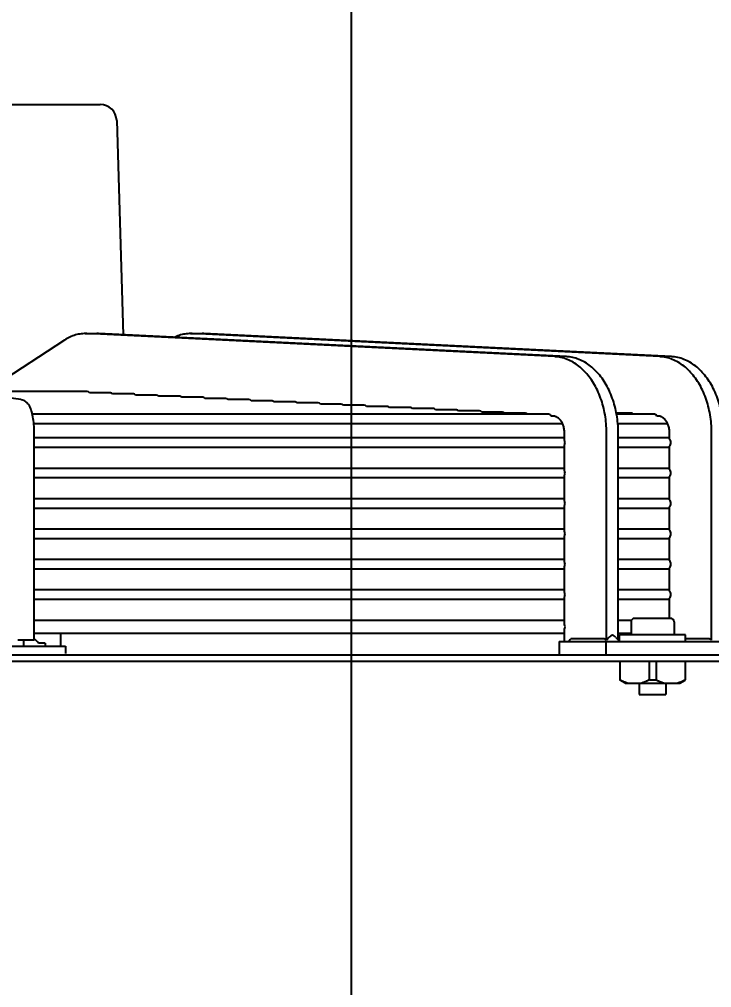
# Model space of a CAD drawing. Header units: millimetres. Extents: x 17046 to 32328, y 18593 to 29476.
# Drawn here: x 17132.83 to 17141.08, y 18980.17 to 18991.71 of the extents above; entities that cross this region are included whole.
import ezdxf

# ---------------------------------------------------------------- set-up
doc = ezdxf.new("R2010")
doc.units = ezdxf.units.MM
doc.header["$LTSCALE"] = 5
doc.layers.add('UNIT', color=6, linetype='Continuous')
doc.layers.add('WS-NO-CONTROL', color=3, linetype='Continuous')
doc.styles.add('SUBMITTAL', font='romans.shx', dxfattribs={"width": 0.75})
doc.dimstyles.new('SUBMITTAL', dxfattribs={"dimtxt": 0.09375, "dimasz": 0.09375, "dimexe": 0.03125, "dimexo": 0.0625, "dimgap": 0.0625, "dimtad": 0, "dimdec": 4, "dimzin": 4, "dimdsep": 46, "dimlunit": 4, "dimtxsty": 'SUBMITTAL', "dimcen": 0.09375, "dimclre": 6, "dimadec": 0, "dimazin": 0, "dimtfac": 1, "dimtdec": 0, "dimtofl": 0, "dimtmove": 0, "dimatfit": 3, "dimfxl": 0, "dimfrac": 2, "dimtolj": 1, "dimtzin": 4, "dimarcsym": 0})

# ---------------------------------------------------------------- blocks, each defined once
blk = doc.blocks.new('*D71')
at = {"layer": 'WS-NO-CONTROL', "color": 6, "lineweight": -2}
for p, q in [((17101.149, 18976.129), (17101.149, 19017.259)), ((17159.3, 18975.861), (17159.3, 19017.259))]:
    blk.add_line(p, q, dxfattribs=at)
at = {"layer": 'WS-NO-CONTROL', "color": 3, "lineweight": -2}
for p, q in [((17101.149, 19014.442), (17096.22, 19014.442)), ((17154.37, 19014.442), (17106.079, 19014.442))]:
    blk.add_line(p, q, dxfattribs=at)
at = {"layer": 'WS-NO-CONTROL', "color": 3}
for points in [[(17106.079, 19015.263), (17106.079, 19013.62), (17101.149, 19014.442)], [(17154.37, 19015.263), (17154.37, 19013.62), (17159.3, 19014.442)]]:
    blk.add_solid(points, dxfattribs=at)
at = {"layer": 'WS-NO-CONTROL', "color": 3, "insert": (17077.47, 19014.442), "char_height": 4.9294, "attachment_point": 5, "style": 'SUBMITTAL'}
blk.add_mtext('\\A1;4\'-10 1/8"', dxfattribs=at)
blk = doc.blocks.new('*D72')
at = {"layer": 'WS-NO-CONTROL', "color": 6, "lineweight": -2}
for p, q in [((17101.149, 18976.129), (17101.149, 19003.663)), ((17136.786, 18975.861), (17136.786, 19003.663))]:
    blk.add_line(p, q, dxfattribs=at)
at = {"layer": 'WS-NO-CONTROL', "color": 3, "lineweight": -2}
for p, q in [((17101.149, 19000.846), (17096.22, 19000.846)), ((17131.857, 19000.846), (17106.079, 19000.846))]:
    blk.add_line(p, q, dxfattribs=at)
at = {"layer": 'WS-NO-CONTROL', "color": 3}
for points in [[(17106.079, 19001.667), (17106.079, 19000.024), (17101.149, 19000.846)], [(17131.857, 19001.667), (17131.857, 19000.024), (17136.786, 19000.846)]]:
    blk.add_solid(points, dxfattribs=at)
at = {"layer": 'WS-NO-CONTROL', "color": 3, "insert": (17077.47, 19000.846), "char_height": 4.9294, "attachment_point": 5, "style": 'SUBMITTAL'}
blk.add_mtext('\\A1;2\'-11 5/8"', dxfattribs=at)

msp = doc.modelspace()

# ---------------------------------------------------------------- linework, layer by layer
at = {"layer": 'UNIT'}
for p, q in [((17123.7116, 18990.6942), (17133.791, 18990.6942)), ((17133.9877, 18990.5034), (17134.0656, 18987.9508)), ((17133.6125, 18987.9657), (17133.7516, 18987.9657)), ((17139.2076, 18987.6907), (17133.6328, 18987.9653)), ((17139.3468, 18987.6907), (17133.772, 18987.9653)), ((17134.8652, 18987.9657), (17135.0044, 18987.9657)), ((17140.4604, 18987.6907), (17134.8855, 18987.9653)), ((17140.5996, 18987.6907), (17135.0247, 18987.9653)), ((17133.3663, 18987.8889), (17132.4294, 18987.2749)), ((17132.8461, 18987.1783), (17130.8106, 18987.4529)), ((17133.6355, 18987.2749), (17132.1299, 18987.2749)), ((17133.9115, 18987.2601), (17133.6623, 18987.2601)), ((17134.1873, 18987.2466), (17133.9372, 18987.2466)), ((17134.4629, 18987.2331), (17134.213, 18987.2331)), ((17134.7384, 18987.2196), (17134.4886, 18987.2196)), ((17135.0137, 18987.2061), (17134.7641, 18987.2061)), ((17135.289, 18987.1926), (17135.0394, 18987.1926)), ((17135.5641, 18987.1792), (17135.3146, 18987.1792)), ((17135.8392, 18987.1657), (17135.5898, 18987.1657)), ((17136.1142, 18987.1522), (17135.8648, 18987.1522)), ((17136.3891, 18987.1387), (17136.1398, 18987.1387)), ((17136.664, 18987.1252), (17136.4147, 18987.1252)), ((17136.9388, 18987.1117), (17136.6896, 18987.1117)), ((17137.2135, 18987.0982), (17136.9644, 18987.0982)), ((17139.1356, 18987.0037), (17132.9833, 18987.0037)), ((17137.4882, 18987.0847), (17137.2391, 18987.0847)), ((17137.7629, 18987.0712), (17137.5138, 18987.0712)), ((17138.0375, 18987.0577), (17137.7885, 18987.0577)), ((17138.3121, 18987.0442), (17138.0631, 18987.0442)), ((17138.5866, 18987.0307), (17138.3377, 18987.0307)), ((17138.8611, 18987.0172), (17138.6122, 18987.0172)), ((17139.1902, 18986.9824), (17139.1658, 18986.9836)), ((17140.122, 18987.0172), (17139.9437, 18987.0172)), ((17140.3962, 18987.0037), (17139.9461, 18987.0037)), ((17140.4429, 18986.9824), (17140.4266, 18986.9832)), ((17133.0003, 18986.8935), (17139.3019, 18986.8935)), ((17139.9604, 18986.8935), (17140.5546, 18986.8935)), ((17133.0051, 18984.3163), (17133.0051, 18986.7856)), ((17139.3247, 18986.6965), (17139.3247, 18986.7856)), ((17139.8258, 18984.3128), (17139.8258, 18986.7856)), ((17139.965, 18984.3163), (17139.965, 18986.7856)), ((17140.5774, 18986.7089), (17140.5774, 18986.7856)), ((17141.0785, 18984.3128), (17141.0785, 18986.7856)), ((17139.3247, 18986.7218), (17133.0051, 18986.7218)), ((17133.2824, 18986.7232), (17133.2824, 18986.7218)), ((17134.032, 18986.7232), (17134.0299, 18986.7218)), ((17134.1712, 18986.7232), (17134.1691, 18986.7218)), ((17135.2506, 18986.7232), (17135.2477, 18986.7218)), ((17139.3247, 18986.3343), (17139.3247, 18986.6368)), ((17140.5774, 18986.7218), (17139.965, 18986.7218)), ((17133.0051, 18986.6115), (17139.3247, 18986.6115)), ((17139.965, 18986.6115), (17140.5774, 18986.6115)), ((17140.5774, 18986.3467), (17140.5774, 18986.6244)), ((17139.3247, 18986.3596), (17133.0051, 18986.3596)), ((17140.5774, 18986.3596), (17139.965, 18986.3596)), ((17133.0051, 18986.2493), (17139.3247, 18986.2493)), ((17139.3247, 18985.9721), (17139.3247, 18986.2746)), ((17139.965, 18986.2493), (17140.5774, 18986.2493)), ((17140.5774, 18985.9845), (17140.5774, 18986.2622)), ((17139.3247, 18985.9974), (17133.0051, 18985.9974)), ((17140.5774, 18985.9974), (17139.965, 18985.9974)), ((17133.0051, 18985.8871), (17139.3247, 18985.8871)), ((17139.3247, 18985.6099), (17139.3247, 18985.9124)), ((17139.965, 18985.8871), (17140.5774, 18985.8871)), ((17140.5774, 18985.6223), (17140.5774, 18985.9)), ((17139.3247, 18985.6352), (17133.0051, 18985.6352)), ((17140.5774, 18985.6352), (17139.965, 18985.6352)), ((17133.0051, 18985.5249), (17139.3247, 18985.5249)), ((17139.3247, 18985.2476), (17139.3247, 18985.5502)), ((17139.965, 18985.5249), (17140.5774, 18985.5249)), ((17140.5774, 18985.2601), (17140.5774, 18985.5378)), ((17139.3247, 18985.2729), (17133.0051, 18985.2729)), ((17140.5774, 18985.2729), (17139.965, 18985.2729)), ((17133.0051, 18985.1627), (17139.3247, 18985.1627)), ((17139.3247, 18984.8854), (17139.3247, 18985.188)), ((17139.965, 18985.1627), (17140.5774, 18985.1627)), ((17140.5774, 18984.8978), (17140.5774, 18985.1756)), ((17139.3247, 18984.9107), (17133.0051, 18984.9107)), ((17140.5774, 18984.9107), (17139.965, 18984.9107)), ((17133.0051, 18984.8005), (17139.3247, 18984.8005)), ((17139.3247, 18984.5074), (17139.3247, 18984.8258)), ((17139.965, 18984.8005), (17140.5774, 18984.8005)), ((17140.5774, 18984.5722), (17140.5774, 18984.8134)), ((17140.5906, 18984.5722), (17140.1575, 18984.5722)), ((17139.3247, 18984.5485), (17133.0051, 18984.5485)), ((17140.1214, 18984.5485), (17139.965, 18984.5485)), ((17140.1181, 18984.5328), (17140.1181, 18984.3753)), ((17140.6299, 18984.5328), (17140.6299, 18984.3753)), ((17133.0051, 18984.395), (17139.3247, 18984.395)), ((17133.3216, 18984.2395), (17133.3216, 18984.395)), ((17139.3247, 18984.2966), (17139.3247, 18984.4362)), ((17139.784, 18984.3294), (17139.3997, 18984.3294)), ((17139.965, 18984.395), (17140.1181, 18984.395)), ((17140.7677, 18984.3753), (17139.9803, 18984.3753)), ((17139.9803, 18984.301), (17139.9803, 18984.3753)), ((17140.7677, 18984.2966), (17140.7677, 18984.3753)), ((17141.0368, 18984.3294), (17140.7677, 18984.3294)), ((17124.1253, 18984.2395), (17133.3773, 18984.2395)), ((17132.8082, 18984.3163), (17133.0051, 18984.3163)), ((17132.8823, 18984.2395), (17132.8823, 18984.3163)), ((17133.1336, 18984.2789), (17133.0549, 18984.2789)), ((17133.1336, 18984.2789), (17133.1336, 18984.2395)), ((17133.3773, 18984.2395), (17133.3773, 18984.1529)), ((17139.2605, 18984.2966), (17141.4876, 18984.2966)), ((17139.2605, 18984.2966), (17139.2605, 18984.1391)), ((17139.8172, 18984.2966), (17139.8172, 18984.1391)), ((17111.8812, 18984.1391), (17145.6214, 18984.1391)), ((17145.6214, 18984.0604), (17111.8812, 18984.0604)), ((17139.9843, 18984.0604), (17139.9843, 18983.8382)), ((17140.3323, 18984.0604), (17140.3323, 18983.8382)), ((17140.4158, 18984.0604), (17140.4158, 18983.8382)), ((17140.7638, 18984.0604), (17140.7638, 18983.8382)), ((17140.0472, 18983.8005), (17139.9843, 18983.8369)), ((17140.0472, 18983.8005), (17140.7008, 18983.8005)), ((17140.2165, 18983.8005), (17140.2165, 18983.6666)), ((17140.5315, 18983.8005), (17140.5315, 18983.6666)), ((17140.7008, 18983.8005), (17140.7638, 18983.8369)), ((17140.2165, 18983.6666), (17140.5315, 18983.6666))]:
    msp.add_line(p, q, dxfattribs=at)
for centre, radius, start, end in [((17133.791, 18990.4974), 0.1969, 1.74849, 90), ((17134.1379, 18986.73), 0.0787, 353.99009, 355.0051), ((17134.9253, 18986.73), 0.0787, 184.9949, 186.00991), ((17140.1575, 18984.5328), 0.0394, 90, 180), ((17140.5906, 18984.5328), 0.0394, 0, 90), ((17132.8679, 18984.1437), 0.2307, 35.84734, 53.50274)]:
    msp.add_arc(centre, radius, start, end, dxfattribs=at)
for centre, major_axis, ratio, start_param, end_param in [((17133.6355, 18987.2198), (0, -0.0551), 0.71258, 2.3922752, 3.1416779), ((17133.9115, 18987.205), (0, -0.0551), 0.712077, 2.4267654, 3.1416684), ((17134.1873, 18987.1915), (0, -0.0551), 0.7116416, 2.4267545, 3.1416584), ((17134.4629, 18987.178), (0, -0.0551), 0.7112612, 2.4267455, 3.1416501), ((17134.7384, 18987.1645), (0, -0.0551), 0.7109269, 2.4267379, 3.1416431), ((17135.0137, 18987.151), (0, -0.0551), 0.7106314, 2.4267316, 3.1416373), ((17135.289, 18987.1375), (0, -0.0551), 0.710369, 2.4267261, 3.1416323), ((17135.5641, 18987.124), (0, -0.0551), 0.7101349, 2.4267215, 3.141628), ((17135.8392, 18987.1105), (0, -0.0551), 0.7099252, 2.4267175, 3.1416243), ((17136.1142, 18987.097), (0, -0.0551), 0.7097366, 2.426714, 3.1416211), ((17136.3891, 18987.0835), (0, -0.0551), 0.7095663, 2.426711, 3.1416184), ((17136.664, 18987.07), (0, -0.0551), 0.7094121, 2.4267084, 3.1416159), ((17136.9388, 18987.0566), (0, -0.0551), 0.7092719, 2.4267061, 3.1416138), ((17137.2135, 18987.0431), (0, -0.0551), 0.7091442, 2.426704, 3.1416119), ((17137.4882, 18987.0296), (0, -0.0551), 0.7090275, 2.4267022, 3.1416103), ((17137.7629, 18987.0161), (0, -0.0551), 0.7089205, 2.4267006, 3.1416088), ((17138.0375, 18987.0026), (0, -0.0551), 0.7088222, 2.4266992, 3.1416075), ((17138.3121, 18986.9891), (0, -0.0551), 0.7087318, 2.4266979, 3.1416063), ((17138.5866, 18986.9756), (0, -0.0551), 0.7086482, 2.4266968, 3.1416053), ((17138.8611, 18986.9621), (0, -0.0551), 0.708571, 2.4266957, 3.1416043), ((17139.1356, 18986.9486), (0, -0.0551), 0.7084995, 2.259884, 3.1416035), ((17140.122, 18986.9621), (0, -0.0551), 0.7080429, 2.4266911, 3.1416001), ((17140.3962, 18986.9486), (0, -0.0551), 0.7079972, 2.2505647, 3.1415995), ((17135.157, 18986.7872), (-0.0428, 0.0886), 0.2345697, 2.2595874, 2.2822309), ((17140.5523, 18986.6666), (0, -0.0551), 0.7079678, 1.5708033, 2.4433758), ((17140.5523, 18986.6666), (0, -0.0551), 0.7079678, 0.6982169, 1.5707894), ((17140.5523, 18986.3044), (0, -0.0551), 0.7079678, 1.5708033, 2.4433758), ((17140.5523, 18986.3044), (0, -0.0551), 0.7079678, 0.6982169, 1.5707894), ((17140.5523, 18985.9422), (0, -0.0551), 0.7079678, 1.5708033, 2.4433758), ((17140.5523, 18985.9422), (0, -0.0551), 0.7079678, 0.6982169, 1.5707894), ((17140.5523, 18985.58), (0, -0.0551), 0.7079678, 1.5708033, 2.4433758), ((17140.5523, 18985.58), (0, -0.0551), 0.7079678, 0.6982169, 1.5707894), ((17140.5523, 18985.2178), (0, -0.0551), 0.7079678, 1.5708033, 2.4433758), ((17140.5523, 18985.2178), (0, -0.0551), 0.7079678, 0.6982169, 1.5707894), ((17140.5523, 18984.8556), (0, -0.0551), 0.7079678, 1.5708033, 2.4433758), ((17140.5523, 18984.8556), (0, -0.0551), 0.7079678, 0.6982169, 1.5707894), ((17138.4036, 18985.7052), (0, -1.969), 0.7071068, 0.7736158, 0.7971806)]:
    msp.add_ellipse(centre, major_axis=major_axis, ratio=ratio, start_param=start_param, end_param=end_param, dxfattribs=at)
for points, knots in [([(17133.6328, 18987.9652), (17133.6099, 18987.9663), (17133.5869, 18987.9656), (17133.5641, 18987.9629), (17133.5412, 18987.9602), (17133.5186, 18987.9557), (17133.4962, 18987.9493), (17133.4738, 18987.9428), (17133.4517, 18987.9346), (17133.4299, 18987.9245), (17133.4083, 18987.9144), (17133.3869, 18987.9025), (17133.3663, 18987.889)], [0, 0, 0, 0, 0.2503763, 0.2503763, 0.2503763, 0.5005641, 0.5005641, 0.5005641, 0.7507518, 0.7507518, 0.7507518, 1, 1, 1, 1]), ([(17134.8855, 18987.9652), (17134.8627, 18987.9663), (17134.8397, 18987.9656), (17134.8168, 18987.9629), (17134.794, 18987.9602), (17134.7713, 18987.9557), (17134.749, 18987.9493), (17134.7266, 18987.9428), (17134.7044, 18987.9346), (17134.6827, 18987.9245), (17134.6801, 18987.9233), (17134.6775, 18987.9221), (17134.675, 18987.9208)], [0, 0, 0, 0, 0.25037629, 0.25037629, 0.25037629, 0.50056405, 0.50056405, 0.50056405, 0.75075182, 0.75075182, 0.75075182, 0.78029111, 0.78029111, 0.78029111, 0.78029111]), ([(17139.8258, 18986.7856), (17139.8258, 18986.8212), (17139.8243, 18986.8571), (17139.8213, 18986.8925), (17139.8183, 18986.9279), (17139.8139, 18986.9629), (17139.808, 18986.9976), (17139.8021, 18987.0322), (17139.7947, 18987.0666), (17139.7859, 18987.1001), (17139.7772, 18987.1335), (17139.7671, 18987.166), (17139.7556, 18987.1978), (17139.7441, 18987.2295), (17139.7312, 18987.2605), (17139.7171, 18987.2901), (17139.7031, 18987.3198), (17139.6879, 18987.348), (17139.6715, 18987.3751), (17139.655, 18987.4022), (17139.6374, 18987.428), (17139.6188, 18987.4522), (17139.6003, 18987.4763), (17139.5808, 18987.4988), (17139.5604, 18987.5196), (17139.5399, 18987.5405), (17139.5185, 18987.5598), (17139.4964, 18987.5771), (17139.4744, 18987.5944), (17139.4518, 18987.6098), (17139.4284, 18987.6234), (17139.4051, 18987.6369), (17139.381, 18987.6485), (17139.3568, 18987.6581), (17139.3325, 18987.6676), (17139.3079, 18987.6751), (17139.283, 18987.6805), (17139.2581, 18987.686), (17139.2327, 18987.6894), (17139.2076, 18987.6906)], [0, 0, 0, 0, 0.076921, 0.076921, 0.076921, 0.1538421, 0.1538421, 0.1538421, 0.2307631, 0.2307631, 0.2307631, 0.3076842, 0.3076842, 0.3076842, 0.3846052, 0.3846052, 0.3846052, 0.4615263, 0.4615263, 0.4615263, 0.5384473, 0.5384473, 0.5384473, 0.6153684, 0.6153684, 0.6153684, 0.6922894, 0.6922894, 0.6922894, 0.7692105, 0.7692105, 0.7692105, 0.8461315, 0.8461315, 0.8461315, 0.9230526, 0.9230526, 0.9230526, 1, 1, 1, 1]), ([(17139.965, 18986.7856), (17139.965, 18986.8212), (17139.9635, 18986.8571), (17139.9605, 18986.8925), (17139.9575, 18986.9279), (17139.9531, 18986.9629), (17139.9472, 18986.9976), (17139.9413, 18987.0322), (17139.9339, 18987.0666), (17139.9251, 18987.1001), (17139.9164, 18987.1335), (17139.9063, 18987.166), (17139.8948, 18987.1978), (17139.8833, 18987.2295), (17139.8704, 18987.2605), (17139.8563, 18987.2901), (17139.8423, 18987.3198), (17139.8271, 18987.348), (17139.8107, 18987.3751), (17139.7942, 18987.4022), (17139.7766, 18987.428), (17139.758, 18987.4522), (17139.7395, 18987.4763), (17139.72, 18987.4988), (17139.6996, 18987.5196), (17139.6791, 18987.5405), (17139.6577, 18987.5598), (17139.6356, 18987.5771), (17139.6136, 18987.5944), (17139.591, 18987.6098), (17139.5676, 18987.6234), (17139.5443, 18987.6369), (17139.5202, 18987.6485), (17139.4959, 18987.6581), (17139.4717, 18987.6676), (17139.4471, 18987.6751), (17139.4222, 18987.6805), (17139.3973, 18987.686), (17139.3719, 18987.6894), (17139.3468, 18987.6906)], [0, 0, 0, 0, 0.076921, 0.076921, 0.076921, 0.1538421, 0.1538421, 0.1538421, 0.2307631, 0.2307631, 0.2307631, 0.3076842, 0.3076842, 0.3076842, 0.3846052, 0.3846052, 0.3846052, 0.4615263, 0.4615263, 0.4615263, 0.5384473, 0.5384473, 0.5384473, 0.6153684, 0.6153684, 0.6153684, 0.6922894, 0.6922894, 0.6922894, 0.7692105, 0.7692105, 0.7692105, 0.8461315, 0.8461315, 0.8461315, 0.9230526, 0.9230526, 0.9230526, 1, 1, 1, 1]), ([(17141.0785, 18986.7856), (17141.0785, 18986.8212), (17141.077, 18986.8571), (17141.074, 18986.8925), (17141.0711, 18986.9279), (17141.0666, 18986.9629), (17141.0607, 18986.9976), (17141.0548, 18987.0322), (17141.0474, 18987.0666), (17141.0387, 18987.1001), (17141.0299, 18987.1335), (17141.0198, 18987.166), (17141.0083, 18987.1978), (17140.9968, 18987.2295), (17140.9839, 18987.2605), (17140.9699, 18987.2901), (17140.9559, 18987.3198), (17140.9407, 18987.348), (17140.9242, 18987.3751), (17140.9078, 18987.4022), (17140.8901, 18987.428), (17140.8716, 18987.4522), (17140.853, 18987.4763), (17140.8336, 18987.4988), (17140.8131, 18987.5196), (17140.7927, 18987.5405), (17140.7712, 18987.5598), (17140.7492, 18987.5771), (17140.7271, 18987.5944), (17140.7045, 18987.6098), (17140.6812, 18987.6234), (17140.6578, 18987.6369), (17140.6338, 18987.6485), (17140.6095, 18987.6581), (17140.5852, 18987.6676), (17140.5607, 18987.6751), (17140.5358, 18987.6805), (17140.5108, 18987.686), (17140.4855, 18987.6894), (17140.4604, 18987.6906)], [0, 0, 0, 0, 0.076921, 0.076921, 0.076921, 0.1538421, 0.1538421, 0.1538421, 0.2307631, 0.2307631, 0.2307631, 0.3076842, 0.3076842, 0.3076842, 0.3846052, 0.3846052, 0.3846052, 0.4615263, 0.4615263, 0.4615263, 0.5384473, 0.5384473, 0.5384473, 0.6153684, 0.6153684, 0.6153684, 0.6922894, 0.6922894, 0.6922894, 0.7692105, 0.7692105, 0.7692105, 0.8461315, 0.8461315, 0.8461315, 0.9230526, 0.9230526, 0.9230526, 1, 1, 1, 1]), ([(17141.2177, 18986.7856), (17141.2177, 18986.8212), (17141.2162, 18986.8571), (17141.2132, 18986.8925), (17141.2103, 18986.9279), (17141.2058, 18986.9629), (17141.1999, 18986.9976), (17141.194, 18987.0322), (17141.1866, 18987.0666), (17141.1779, 18987.1001), (17141.1691, 18987.1335), (17141.159, 18987.166), (17141.1475, 18987.1978), (17141.136, 18987.2295), (17141.1231, 18987.2605), (17141.1091, 18987.2901), (17141.095, 18987.3198), (17141.0798, 18987.348), (17141.0634, 18987.3751), (17141.047, 18987.4022), (17141.0293, 18987.428), (17141.0108, 18987.4522), (17140.9922, 18987.4763), (17140.9728, 18987.4988), (17140.9523, 18987.5196), (17140.9319, 18987.5405), (17140.9104, 18987.5598), (17140.8884, 18987.5771), (17140.8663, 18987.5944), (17140.8437, 18987.6098), (17140.8204, 18987.6234), (17140.797, 18987.6369), (17140.773, 18987.6485), (17140.7487, 18987.6581), (17140.7244, 18987.6676), (17140.6999, 18987.6751), (17140.6749, 18987.6805), (17140.65, 18987.686), (17140.6247, 18987.6894), (17140.5995, 18987.6906)], [0, 0, 0, 0, 0.076921, 0.076921, 0.076921, 0.1538421, 0.1538421, 0.1538421, 0.2307631, 0.2307631, 0.2307631, 0.3076842, 0.3076842, 0.3076842, 0.3846052, 0.3846052, 0.3846052, 0.4615263, 0.4615263, 0.4615263, 0.5384473, 0.5384473, 0.5384473, 0.6153684, 0.6153684, 0.6153684, 0.6922894, 0.6922894, 0.6922894, 0.7692105, 0.7692105, 0.7692105, 0.8461315, 0.8461315, 0.8461315, 0.9230526, 0.9230526, 0.9230526, 1, 1, 1, 1]), ([(17133.0051, 18986.7856), (17133.0051, 18986.8185), (17133.0038, 18986.8513), (17132.9986, 18986.9146), (17132.9947, 18986.9451), (17132.9843, 18987.0019), (17132.9779, 18987.0283), (17132.9613, 18987.0769), (17132.9518, 18987.0993), (17132.928, 18987.132), (17132.9189, 18987.1425), (17132.8928, 18987.1629), (17132.8746, 18987.173), (17132.8505, 18987.1776), (17132.8483, 18987.178), (17132.8461, 18987.1783)], [1.5707963, 1.5707963, 1.5707963, 1.5707963, 1.8779743, 1.8779743, 2.1851522, 2.1851522, 2.4923302, 2.4923302, 2.7995081, 2.7995081, 2.9409737, 2.9409737, 3.0918576, 3.0918576, 3.1066861, 3.1066861, 3.1066861, 3.1066861]), ([(17139.3247, 18986.7856), (17139.3247, 18986.7934), (17139.3243, 18986.8011), (17139.3237, 18986.8088), (17139.3231, 18986.8165), (17139.3221, 18986.8242), (17139.3208, 18986.8317), (17139.3195, 18986.8392), (17139.3179, 18986.8466), (17139.316, 18986.8539), (17139.3141, 18986.8612), (17139.3119, 18986.8683), (17139.3094, 18986.8752), (17139.3069, 18986.8821), (17139.3041, 18986.8888), (17139.3011, 18986.8952), (17139.298, 18986.9016), (17139.2947, 18986.9078), (17139.2911, 18986.9137), (17139.2875, 18986.9196), (17139.2837, 18986.9252), (17139.2797, 18986.9304), (17139.2757, 18986.9357), (17139.2714, 18986.9406), (17139.2669, 18986.9452), (17139.2625, 18986.9497), (17139.2579, 18986.9539), (17139.2531, 18986.9576), (17139.2483, 18986.9614), (17139.2433, 18986.9648), (17139.2382, 18986.9677), (17139.2331, 18986.9707), (17139.228, 18986.9732), (17139.2227, 18986.9753), (17139.2174, 18986.9773), (17139.212, 18986.979), (17139.2066, 18986.9802), (17139.2011, 18986.9814), (17139.1957, 18986.9821), (17139.1902, 18986.9824)], [0, 0, 0, 0, 0.076921, 0.076921, 0.076921, 0.153842, 0.153842, 0.153842, 0.230763, 0.230763, 0.230763, 0.307684, 0.307684, 0.307684, 0.384605, 0.384605, 0.384605, 0.461526, 0.461526, 0.461526, 0.538447, 0.538447, 0.538447, 0.615368, 0.615368, 0.615368, 0.692289, 0.692289, 0.692289, 0.7692101, 0.7692101, 0.7692101, 0.8461311, 0.8461311, 0.8461311, 0.9230521, 0.9230521, 0.9230521, 1, 1, 1, 1]), ([(17140.5774, 18986.7856), (17140.5774, 18986.7934), (17140.5771, 18986.8011), (17140.5764, 18986.8088), (17140.5758, 18986.8165), (17140.5748, 18986.8242), (17140.5735, 18986.8317), (17140.5723, 18986.8392), (17140.5707, 18986.8466), (17140.5688, 18986.8539), (17140.5669, 18986.8612), (17140.5646, 18986.8683), (17140.5622, 18986.8752), (17140.5597, 18986.8821), (17140.5569, 18986.8888), (17140.5538, 18986.8952), (17140.5508, 18986.9016), (17140.5474, 18986.9078), (17140.5439, 18986.9137), (17140.5403, 18986.9196), (17140.5365, 18986.9252), (17140.5325, 18986.9304), (17140.5284, 18986.9357), (17140.5241, 18986.9406), (17140.5197, 18986.9452), (17140.5152, 18986.9497), (17140.5106, 18986.9539), (17140.5058, 18986.9576), (17140.501, 18986.9614), (17140.4961, 18986.9648), (17140.491, 18986.9677), (17140.4859, 18986.9707), (17140.4807, 18986.9732), (17140.4754, 18986.9753), (17140.4701, 18986.9773), (17140.4647, 18986.979), (17140.4593, 18986.9802), (17140.4539, 18986.9814), (17140.4484, 18986.9821), (17140.4429, 18986.9824)], [0, 0, 0, 0, 0.076921, 0.076921, 0.076921, 0.153842, 0.153842, 0.153842, 0.230763, 0.230763, 0.230763, 0.307684, 0.307684, 0.307684, 0.384605, 0.384605, 0.384605, 0.461526, 0.461526, 0.461526, 0.538447, 0.538447, 0.538447, 0.615368, 0.615368, 0.615368, 0.692289, 0.692289, 0.692289, 0.7692101, 0.7692101, 0.7692101, 0.8461311, 0.8461311, 0.8461311, 0.9230521, 0.9230521, 0.9230521, 1, 1, 1, 1]), ([(17139.3309, 18986.6666), (17139.3309, 18986.6734), (17139.3297, 18986.6814), (17139.3271, 18986.6906), (17139.326, 18986.6936), (17139.3247, 18986.6965)], [-0.830133896, -0.830133896, -0.830133896, -0.830133896, -0.778331745, -0.778331745, -0.754611842, -0.754611842, -0.754611842, -0.754611842]), ([(17139.3247, 18986.6368), (17139.326, 18986.6397), (17139.3271, 18986.6427), (17139.3297, 18986.6519), (17139.3309, 18986.6599), (17139.3309, 18986.6666)], [-0.075522054, -0.075522054, -0.075522054, -0.075522054, -0.051802151, -0.051802151, 0, 0, 0, 0]), ([(17139.3309, 18986.3044), (17139.3309, 18986.3112), (17139.3297, 18986.3192), (17139.3271, 18986.3284), (17139.326, 18986.3314), (17139.3247, 18986.3343)], [-0.830133896, -0.830133896, -0.830133896, -0.830133896, -0.778331745, -0.778331745, -0.754611842, -0.754611842, -0.754611842, -0.754611842]), ([(17139.3247, 18986.2746), (17139.326, 18986.2775), (17139.3271, 18986.2805), (17139.3297, 18986.2896), (17139.3309, 18986.2976), (17139.3309, 18986.3044)], [-0.075522054, -0.075522054, -0.075522054, -0.075522054, -0.051802151, -0.051802151, 0, 0, 0, 0]), ([(17139.3309, 18985.9422), (17139.3309, 18985.949), (17139.3297, 18985.957), (17139.3271, 18985.9662), (17139.326, 18985.9692), (17139.3247, 18985.9721)], [0, 0, 0, 0, 0.051802151, 0.051802151, 0.075522054, 0.075522054, 0.075522054, 0.075522054]), ([(17139.3247, 18985.9124), (17139.326, 18985.9153), (17139.3271, 18985.9183), (17139.3297, 18985.9274), (17139.3309, 18985.9354), (17139.3309, 18985.9422)], [0.754611842, 0.754611842, 0.754611842, 0.754611842, 0.778331745, 0.778331745, 0.830133896, 0.830133896, 0.830133896, 0.830133896]), ([(17139.3309, 18985.58), (17139.3309, 18985.5868), (17139.3297, 18985.5948), (17139.3271, 18985.604), (17139.326, 18985.607), (17139.3247, 18985.6099)], [0, 0, 0, 0, 0.051802151, 0.051802151, 0.075522054, 0.075522054, 0.075522054, 0.075522054]), ([(17139.3247, 18985.5502), (17139.326, 18985.5531), (17139.3271, 18985.5561), (17139.3297, 18985.5652), (17139.3309, 18985.5732), (17139.3309, 18985.58)], [0.754611843, 0.754611843, 0.754611843, 0.754611843, 0.778331746, 0.778331746, 0.830133897, 0.830133897, 0.830133897, 0.830133897]), ([(17139.3309, 18985.2178), (17139.3309, 18985.2246), (17139.3297, 18985.2326), (17139.3271, 18985.2418), (17139.326, 18985.2448), (17139.3247, 18985.2476)], [0, 0, 0, 0, 0.051802151, 0.051802151, 0.075522054, 0.075522054, 0.075522054, 0.075522054]), ([(17139.3247, 18985.188), (17139.326, 18985.1909), (17139.3271, 18985.1939), (17139.3297, 18985.203), (17139.3309, 18985.211), (17139.3309, 18985.2178)], [0.754610412, 0.754610412, 0.754610412, 0.754610412, 0.77830675, 0.77830675, 0.830133897, 0.830133897, 0.830133897, 0.830133897]), ([(17139.3309, 18984.8556), (17139.3309, 18984.8624), (17139.3297, 18984.8704), (17139.3271, 18984.8796), (17139.326, 18984.8826), (17139.3247, 18984.8854)], [0, 0, 0, 0, 0.051802151, 0.051802151, 0.075522054, 0.075522054, 0.075522054, 0.075522054]), ([(17139.3247, 18984.8258), (17139.326, 18984.8287), (17139.3271, 18984.8317), (17139.3297, 18984.8408), (17139.3309, 18984.8488), (17139.3309, 18984.8556)], [-0.075522054, -0.075522054, -0.075522054, -0.075522054, -0.051802151, -0.051802151, 0, 0, 0, 0]), ([(17139.3309, 18984.4718), (17139.3309, 18984.4812), (17139.3293, 18984.4924), (17139.3261, 18984.5032), (17139.3254, 18984.5053), (17139.3247, 18984.5074)], [-1.156260963, -1.156260963, -1.156260963, -1.156260963, -1.084108004, -1.084108004, -1.067161101, -1.067161101, -1.067161101, -1.067161101]), ([(17139.3247, 18984.4362), (17139.3254, 18984.4382), (17139.3261, 18984.4404), (17139.3293, 18984.4512), (17139.3309, 18984.4623), (17139.3309, 18984.4718)], [1.067161101, 1.067161101, 1.067161101, 1.067161101, 1.084108004, 1.084108004, 1.156260963, 1.156260963, 1.156260963, 1.156260963]), ([(17139.8258, 18984.3128), (17139.8188, 18984.3179), (17139.8115, 18984.3224), (17139.8004, 18984.3267), (17139.7969, 18984.3278), (17139.7917, 18984.3288), (17139.7901, 18984.329), (17139.7869, 18984.3293), (17139.7855, 18984.3294), (17139.784, 18984.3294)], [-0.15736197, -0.15736197, -0.15736197, -0.15736197, -0.07242537, -0.07242537, -0.03362782, -0.03362782, -0.01579049, -0.01579049, 0, 0, 0, 0]), ([(17139.9371, 18984.3448), (17139.9339, 18984.3482), (17139.9308, 18984.3512), (17139.9219, 18984.3594), (17139.9162, 18984.3638), (17139.9078, 18984.3682), (17139.9049, 18984.3694), (17139.8998, 18984.3706), (17139.8976, 18984.3709), (17139.8931, 18984.3709), (17139.8909, 18984.3706), (17139.8858, 18984.3694), (17139.8829, 18984.3682), (17139.8745, 18984.3638), (17139.8688, 18984.3594), (17139.8523, 18984.3443), (17139.8403, 18984.3305), (17139.8258, 18984.3128)], [-0.70512845, -0.70512845, -0.70512845, -0.70512845, -0.64697279, -0.64697279, -0.53019487, -0.53019487, -0.47055032, -0.47055032, -0.42676959, -0.42676959, -0.38298885, -0.38298885, -0.32334424, -0.32334424, -0.20656606, -0.20656606, -0.00000111, -0.00000111, -0.00000111, -0.00000111]), ([(17141.0785, 18984.3128), (17141.0716, 18984.3179), (17141.0642, 18984.3224), (17141.0532, 18984.3267), (17141.0497, 18984.3278), (17141.0444, 18984.3288), (17141.0428, 18984.329), (17141.0397, 18984.3293), (17141.0382, 18984.3294), (17141.0368, 18984.3294)], [-0.15736195, -0.15736195, -0.15736195, -0.15736195, -0.07243039, -0.07243039, -0.03362963, -0.03362963, -0.01579125, -0.01579125, 0, 0, 0, 0]), ([(17139.9843, 18983.8382), (17139.9843, 18983.8379), (17139.9843, 18983.8374), (17139.9843, 18983.837), (17139.9843, 18983.8369), (17139.9843, 18983.8369)], [0, 0, 0, 0, 0.16666667, 0.33333333, 0.5, 0.5, 0.5, 0.5])]:
    msp.add_open_spline(points, degree=3, knots=knots, dxfattribs=at)
for points in [[(17133.77, 18987.9653), (17133.7639, 18987.9656), (17133.7578, 18987.9657), (17133.7516, 18987.9657)], [(17135.0227, 18987.9653), (17135.0166, 18987.9656), (17135.0105, 18987.9657), (17135.0044, 18987.9657)], [(17139.9371, 18984.3448), (17139.9527, 18984.3285), (17139.9687, 18984.3124), (17139.9848, 18984.2966)], [(17140.0756, 18983.8005), (17140.0723, 18983.8015), (17140.0658, 18983.8034), (17140.0561, 18983.8067), (17140.0463, 18983.8103), (17140.0365, 18983.8141), (17140.0264, 18983.8182), (17140.0163, 18983.8227), (17140.0059, 18983.8275), (17139.9952, 18983.8326), (17139.988, 18983.8363), (17139.9843, 18983.8382)], [(17140.3323, 18983.8382), (17140.3285, 18983.8362), (17140.3211, 18983.8325), (17140.3104, 18983.8274), (17140.3, 18983.8226), (17140.2898, 18983.8181), (17140.2798, 18983.814), (17140.2699, 18983.8102), (17140.2602, 18983.8066), (17140.2506, 18983.8034), (17140.2442, 18983.8014), (17140.241, 18983.8005)], [(17140.4158, 18983.8382), (17140.4111, 18983.8379), (17140.4019, 18983.8374), (17140.3879, 18983.837), (17140.374, 18983.8368), (17140.3601, 18983.837), (17140.3462, 18983.8374), (17140.3369, 18983.8379), (17140.3323, 18983.8382)], [(17140.5071, 18983.8005), (17140.5038, 18983.8015), (17140.4973, 18983.8034), (17140.4876, 18983.8067), (17140.4778, 18983.8103), (17140.468, 18983.8141), (17140.4579, 18983.8182), (17140.4478, 18983.8227), (17140.4374, 18983.8275), (17140.4267, 18983.8326), (17140.4195, 18983.8363), (17140.4158, 18983.8382)], [(17140.7638, 18983.8382), (17140.76, 18983.8362), (17140.7526, 18983.8325), (17140.7419, 18983.8274), (17140.7315, 18983.8226), (17140.7213, 18983.8181), (17140.7113, 18983.814), (17140.7014, 18983.8102), (17140.6917, 18983.8066), (17140.6821, 18983.8034), (17140.6757, 18983.8014), (17140.6725, 18983.8005)]]:
    msp.add_open_spline(points, degree=3, dxfattribs=at)

# ---------------------------------------------------------------- dimensions: what is measured, and where the dimension line sits
at = {"layer": 'WS-NO-CONTROL', "color": 3}
for base, p1, picture, middle in [((17101.1492, 19014.4417), (17159.2999, 18973.0438), '*D71', (17077.4704, 19014.4417)), ((17101.1492, 19000.8458), (17136.7861, 18973.0438), '*D72', (17077.4704, 19000.8458))]:
    dim = msp.add_linear_dim(base=base, p1=p1, p2=(17101.1492, 18973.3122), dimstyle='SUBMITTAL', override={"dimscale": 70.42, "dimtxt": 0.07, "dimasz": 0.07, "dimexe": 0.04, "dimexo": 0.04, "dimgap": 0.03125, "dimdec": 3, "dimzin": 3, "dimclrd": 3, "dimclrt": 3, "dimtdec": 3, "dimtix": 1}, dxfattribs=at)
    dim.commit()
    dim.dimension.update_dxf_attribs({"geometry": picture, "text_midpoint": middle, "dimtype": 160})

# ---------------------------------------------------------------- leaders
at = {"layer": 'WS-NO-CONTROL', "annotation_type": 0, "has_hookline": 1, "hookline_direction": 0, "text_width": 57.0471}
msp.add_leader([(17137.2236, 18973.0438), (17202.7359, 19014.5105), (17206.8085, 19014.5105)], dimstyle='SUBMITTAL', override={"dimscale": 58.18, "dimasz": 0.07, "dimgap": 0.03, "dimcen": 4.055284, "dimarcsym": 1}, dxfattribs=at)

doc.saveas('drawing.dxf')
